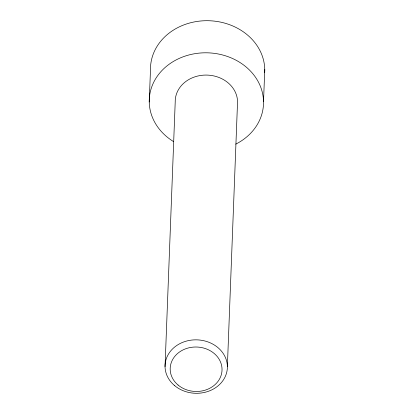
<?xml version="1.0" encoding="UTF-8"?>
<svg xmlns="http://www.w3.org/2000/svg" width="414" height="414" viewBox="0 0 414 414"><rect width="100%" height="100%" fill="white"/><g stroke="black" fill="none" stroke-linecap="round" stroke-linejoin="round"><path stroke-width="0.62" d="M149.242 102.004L150.473 69.909A57.163 48.997 2.2 0 1 208.568 20.721A57.163 48.997 2.2 0 1 264.696 72.704M165.041 366.675L175.215 101.911A31.179 26.724 2.2 0 1 205.887 75.069A31.179 26.724 2.2 0 1 237.553 101.694L227.379 366.457M263.527 101.601L264.758 69.511M173.647 141.64A57.163 48.997 2.2 0 1 164.581 67.958A57.163 48.997 2.2 0 1 250.822 71.441A57.163 48.997 2.2 0 1 235.742 144.144M174.527 385.548A31.179 26.724 2.2 0 0 226.448 373.381A31.179 26.724 2.2 0 0 187.666 340.774A31.179 26.724 2.2 0 0 174.527 385.548M178.067 385.03A25.937 22.232 2.2 0 0 221.262 374.908A25.937 22.232 2.2 0 0 189.001 347.786A25.937 22.232 2.2 0 0 178.067 385.03"/></g></svg>
